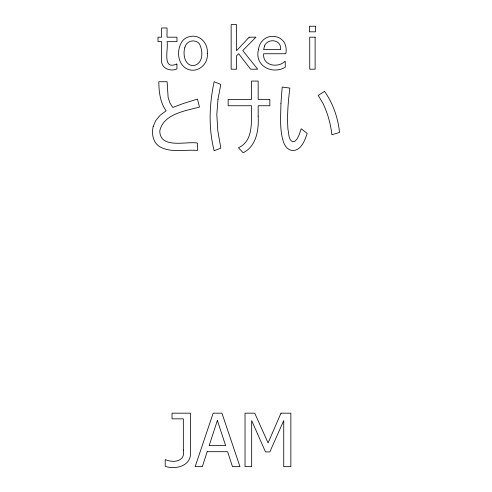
<?xml version="1.0" encoding="UTF-8"?>
<svg xmlns="http://www.w3.org/2000/svg" width="492" height="492" viewBox="0 0 492 492"><rect width="100%" height="100%" fill="white"/><g stroke="black" fill="none" stroke-linecap="round" stroke-linejoin="round"><path stroke-width="0.74" d="M280.938 103.664C280.748 116.475 279.481 129.802 283.521 142.188C284.936 145.952 287.568 149.851 291.861 150.441C301.018 151.321 304.886 140.3 307.199 133.43L301.196 128.763L299.154 134.826L297.027 139.021L294.819 141.333L292.525 141.77C288.269 139.562 288.97 133.363 287.961 129.39C286.947 115.595 288.146 101.758 289.856 88.074L282.187 87.072L280.938 103.664M258.171 116.087C258.909 129.587 256.639 145.995 243.165 152.772L238.497 147.772C254.346 140.398 251 119.95 251.504 105.749L228.159 105.749L228.159 99.415L251.504 99.415L251.504 81.069L258.171 81.069L258.171 99.415L269.844 99.415L269.844 105.749L258.171 105.749L258.171 116.087M183.338 450.057C185.73 461.773 173.209 463.163 165.201 459.571L165.201 466.361C175.441 469.872 191.327 466.078 190.447 452.751L190.447 413.175L172.022 413.175L172.022 418.846L183.338 418.846L183.338 450.057M207.273 53.204C208.774 64.169 197.403 73.806 187.034 68.948C177.046 63.942 176.339 48.923 182.606 40.738A12.761 12.761 0 0 1 189.93 36.568C199.881 34.04 208.356 43.597 207.273 53.204M258.429 49.661C254.401 66.039 272.217 74.919 285.231 67.25L285.231 61.371L284.911 61.371C277.771 68.45 262.334 65.577 263.65 53.751L285.834 53.751C289.671 32.902 261.147 29.852 258.429 49.661M217.987 99.249L216.818 114.421L217.821 130.847L220.822 148.104L214.149 150.773C208.405 128.178 209.229 104.402 214.149 81.74L220.822 84.403L217.987 99.249M184.795 47.785C182.55 54.852 185.238 67.386 194.961 65.251C203.454 62.662 202.956 50.369 199.445 43.96A7.245 7.245 0 0 0 194.967 41.125C190.373 39.975 185.558 43.087 184.795 47.785M153.178 126.573C151.548 133.449 152.803 141.653 158.787 146.106C170.244 153.43 184.808 149.254 197.477 150.441L197.477 143.104C187.058 140.89 159.795 149.636 159.789 130.761C163.731 113.787 185.336 110.909 199.475 107.084L197.477 99.083L183.799 103.332L172.797 107.416L169.961 103.08L168.123 97.41L167.126 81.74L158.787 81.74C158.977 91.752 160.048 102.404 166.124 110.755L160.017 115.399L155.7 120.675L153.178 126.573M264.45 46.051L263.65 49.618L280.588 49.618C281.916 39.581 267.777 37.607 264.45 46.051M207.181 451.705L202.335 466.644L195.152 466.644L213.177 413.175L221.941 413.175L239.967 466.644L232.464 466.644L227.612 451.705L207.181 451.705M217.378 420.426L209.155 445.635L225.637 445.635L217.378 420.426M280.981 413.175L268.085 442.941L254.727 413.175L245.028 413.175L245.028 466.644L251.676 466.644L251.676 420.574L265.502 451.92L269.813 451.92L283.743 420.574L283.743 466.644L290.852 466.644L290.852 413.175L280.981 413.175M249.204 37.183L236.535 50.713L236.535 24.6L231.148 24.6L231.148 69.2L236.535 69.2L236.535 55.811L238.657 53.751L250.606 69.2L257.685 69.2L242.753 50.565L255.908 37.183L249.204 37.183M324.542 91.407L318.207 95.411L322.955 103.332A97.268 97.268 0 0 1 331.879 134.765L339.548 132.428C337.986 117.797 333.072 103.461 324.542 91.407M176.634 64.065C161.536 70.577 168.756 48.185 167.028 41.654L176.948 41.654L176.948 37.183L167.028 37.183L167.028 27.982L161.64 27.982L161.64 37.183L158 37.183L158 41.654L161.64 41.654L161.64 59.397C160.367 67.982 170.004 72.115 176.948 68.911L176.948 64.065L176.634 64.065M315.495 26.236L309.363 26.236L309.363 31.82L315.495 31.82L315.495 26.236M315.12 37.183L309.732 37.183L309.732 69.2L315.12 69.2L315.12 37.183"/></g></svg>
